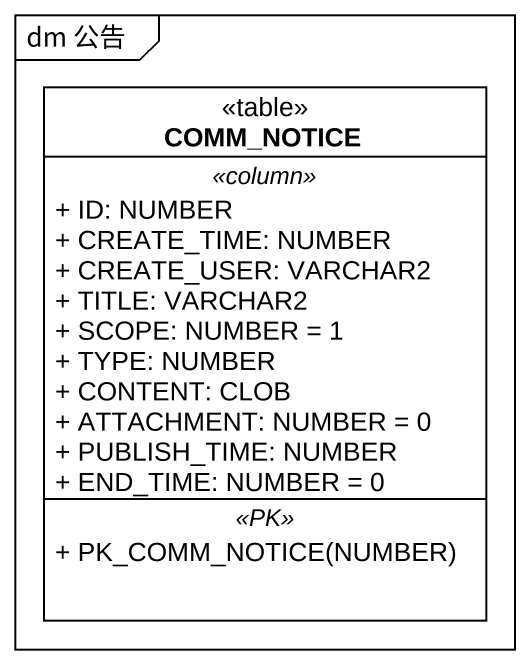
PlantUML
@startuml
mainframe dm 公告
hide circle
hide empty members
skinparam classAttributeIconSize 0
class COMM_NOTICE <<table>> {
  .. <<column>> ..
  + ID: NUMBER
  + CREATE_TIME: NUMBER
  + CREATE_USER: VARCHAR2
  + TITLE: VARCHAR2
  + SCOPE: NUMBER = 1
  + TYPE: NUMBER
  + CONTENT: CLOB
  + ATTACHMENT: NUMBER = 0
  + PUBLISH_TIME: NUMBER
  + END_TIME: NUMBER = 0
  .. <<PK>> ..
  + PK_COMM_NOTICE(NUMBER)
}
@enduml
